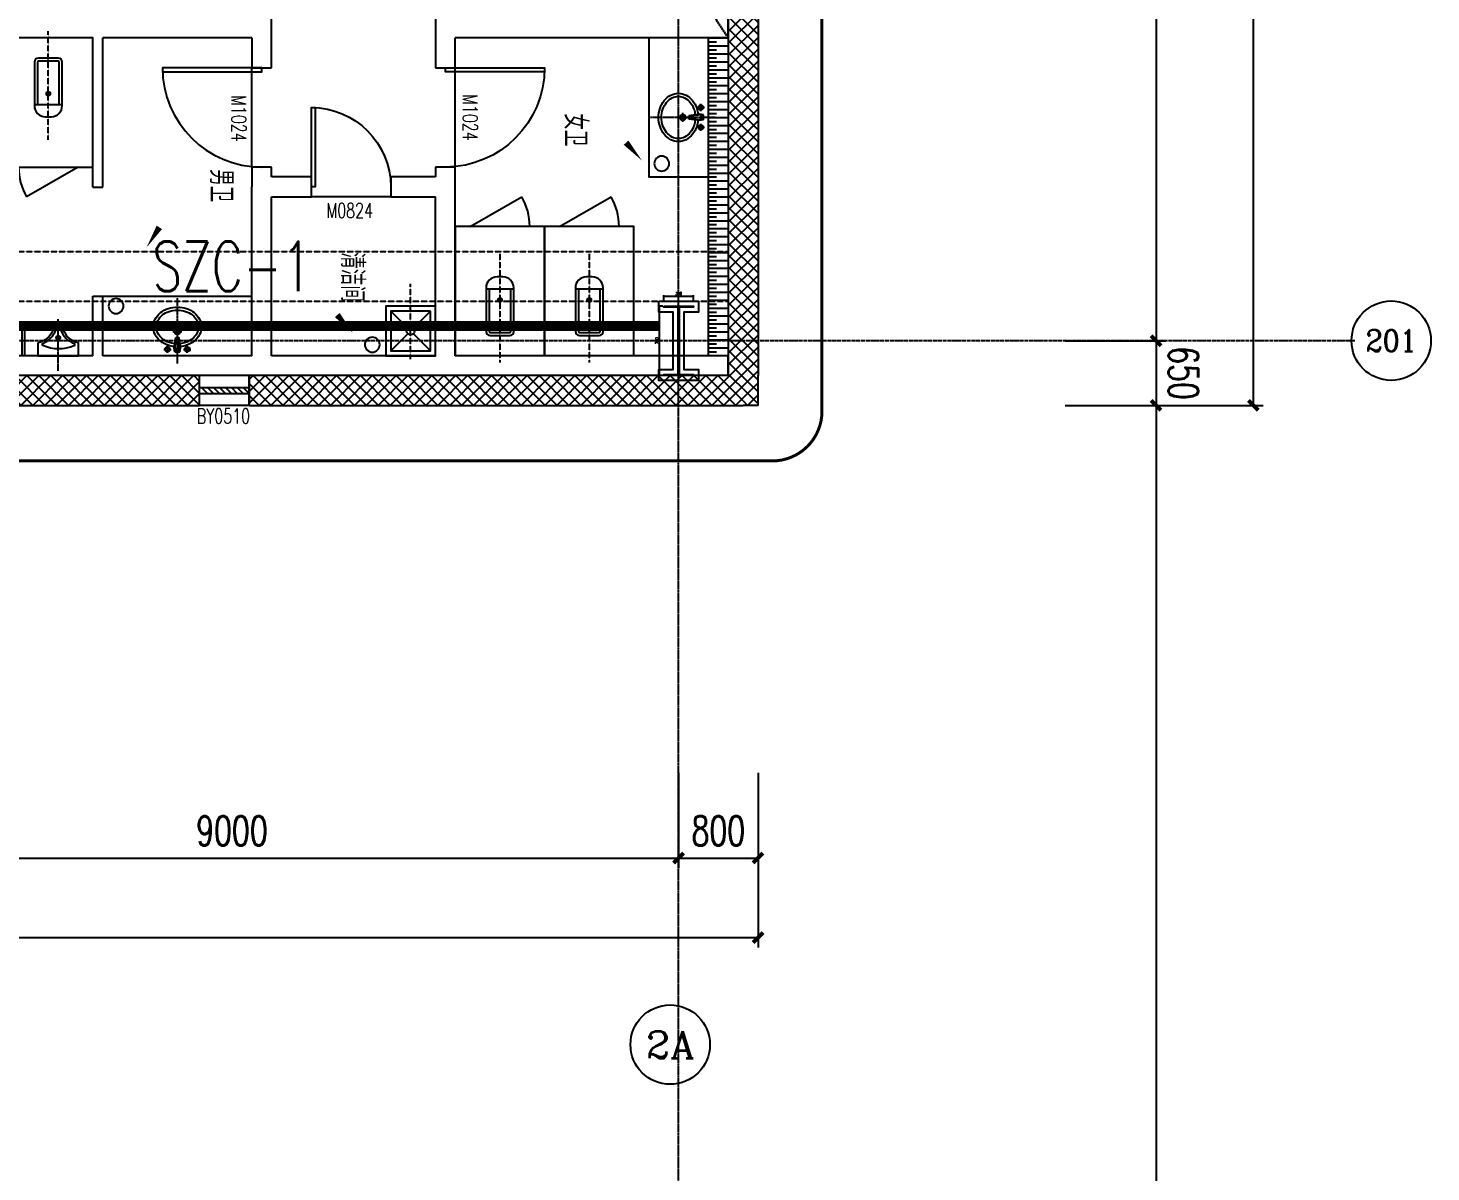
# Model space of a CAD drawing. Extents: x -954573 to 446329, y 489853 to 1226784.
# Drawn here: x -135408 to -121275, y 631699 to 643220 of the extents above; entities that cross this region are included whole.
import ezdxf
from ezdxf.enums import TextEntityAlignment as Align

# ---------------------------------------------------------------- set-up
doc = ezdxf.new("R2010")
doc.units = 0
doc.header["$LTSCALE"] = 10
doc.header["$MEASUREMENT"] = 0
for name, pattern in [('10平面$0$10平面$1$DOTE', [2.4200000000000004, 2, -0.2, 0.02, -0.2]), ('10平面$0$CENTER', [2, 1.25, -0.25, 0.25, -0.25]), ('10平面$0$DOTE', [2.4200000000000004, 2, -0.2, 0.02, -0.2]), ('10平面$1$DASH', [0.35, 0.25, -0.1])]:
    doc.linetypes.add(name, pattern=pattern)
doc.layers.get('Defpoints').update_dxf_attribs({"color": 210})
for name, color, linetype in [('10平面$0$10平面$1$A-AXIS-DOTE', 8, '10平面$0$10平面$1$DOTE'), ('10平面$0$99平面图例外参$0$A-HATCH-2', 251, 'Continuous'), ('10平面$0$A-AXIS-D', 8, 'Continuous'), ('10平面$0$A-AXIS-DOTE', 8, '10平面$0$DOTE'), ('10平面$0$A-AXIS-DP', 8, 'Continuous'), ('10平面$0$A-AXIS-SYMB', 8, 'Continuous'), ('10平面$0$A-HATCH-2', 8, 'Continuous'), ('10平面$0$A-HRAIL', 8, 'Continuous'), ('10平面$0$A-LIN-V', 8, 'Continuous'), ('10平面$0$A-TEXT', 8, 'Continuous'), ('10平面$0$A-WC', 8, 'Continuous'), ('10平面$0$A-WINDOW', 8, 'Continuous'), ('10平面$0$AS-COLN', 8, 'Continuous'), ('10平面$0$AS-WALL', 8, 'Continuous'), ('10平面$0$DIM_ELEV', 3, 'Continuous'), ('10平面$0$DIM_SYMB', 8, 'Continuous'), ('10平面$0$PUB_HATCH', 8, 'Continuous'), ('10平面$0$PUB_TEXT', 8, 'Continuous'), ('10平面$0$建-窗', 8, 'Continuous'), ('10平面$0$建-门', 8, 'Continuous'), ('10平面$0$建-门窗编号', 8, 'Continuous'), ('A-LIN-V', 9, 'Continuous')]:
    doc.layers.add(name, color=color, linetype=linetype)
doc.layers.add('10平面$0$THIN', color=7, linetype='Continuous', lineweight=0)
doc.layers.add('10平面$0$柱间支撑', color=6, linetype='10平面$0$CENTER', lineweight=0)
doc.styles.add('10平面$0$_TCH_AXIS', font='COMPLEX', dxfattribs={"bigfont": 'GBCBIG'})
doc.styles.add('10平面$0$_TCH_DIM_T3', font='SIMPLEX', dxfattribs={"width": 0.7058823529411765, "bigfont": 'GBCBIG'})
doc.styles.add('10平面$0$_TCH_WINDOW', font='SIMPLEX', dxfattribs={"height": 3.5, "bigfont": 'GBCBIG'})
doc.styles.add('10平面$0$A-DIM_T3', font='SIMPLEX', dxfattribs={"width": 0.7058823529411765, "bigfont": 'GBCBIG'})
doc.styles.add('10平面$0$A-WIN-LABEL', font='SIMPLEX', dxfattribs={"bigfont": 'GBCBIG'})
doc.styles.add('10平面$0$TSSD_Rein', font='tj-romans1.shx', dxfattribs={"width": 0.7, "bigfont": 'tj-hztxt.shx'})
doc.dimstyles.new('10平面$0$_TCH_ARCH&&10', dxfattribs={"dimtxt": 29.75, "dimasz": 10, "dimexe": 10, "dimexo": 10, "dimgap": 12.625, "dimtad": 1, "dimdec": 0, "dimzin": 0, "dimdsep": 46, "dimtxsty": '10平面$0$_TCH_DIM_T3', "dimblk": '10平面$0$_ArchTick', "dimcen": 0.09, "dimclrt": 7, "dimazin": 2, "dimtfac": 1, "dimtdec": 0, "dimtix": 1, "dimtmove": 2, "dimatfit": 3, "dimfxl": 0, "dimtolj": 1, "dimtzin": 0, "dimarcsym": 0})
doc.dimstyles.new('10平面$0$_TCH_ARCH&&100', dxfattribs={"dimtxt": 297.5, "dimasz": 100, "dimexe": 100, "dimexo": 100, "dimgap": 126.25, "dimtad": 1, "dimdec": 0, "dimzin": 0, "dimdsep": 46, "dimtxsty": '10平面$0$_TCH_DIM_T3', "dimblk": '10平面$0$_ArchTick', "dimcen": 0.09, "dimclrt": 7, "dimazin": 2, "dimtfac": 1, "dimtdec": 0, "dimtix": 1, "dimtmove": 2, "dimatfit": 3, "dimfxl": 0, "dimtolj": 1, "dimtzin": 0, "dimarcsym": 0})
doc.dimstyles.new('10平面$0$A-DIM&&100', dxfattribs={"dimtxt": 297.5, "dimasz": 100, "dimexe": 100, "dimexo": 100, "dimgap": 126.25, "dimtad": 1, "dimdec": 0, "dimzin": 0, "dimdsep": 46, "dimtxsty": '10平面$0$A-DIM_T3', "dimblk": '10平面$0$_ArchTick', "dimcen": 0.09, "dimclrt": 7, "dimazin": 2, "dimtfac": 1, "dimtdec": 0, "dimtix": 1, "dimtmove": 2, "dimatfit": 3, "dimfxl": 0, "dimtolj": 1, "dimtzin": 0, "dimarcsym": 0})
pattern_1 = [(45, (60, 0), (-60.000060993344, 60.000060993344), []), (135, (60, 0), (-60.000060993344, -60.00006099334399), [])]

# ---------------------------------------------------------------- blocks, each defined once
blk = doc.blocks.new('10平面$0$_ArchTick')
at = {"color": 0, "linetype": 'ByBlock', "const_width": 0.4}
blk.add_lwpolyline([(-0.5, -0.5), (0.5, 0.5)], dxfattribs=at)
blk = doc.blocks.new('*D2979')
at = {"layer": '10平面$0$A-AXIS-D', "color": 0, "lineweight": -2}
for p, q in [((82882.20032526902, -169099.9999961853), (82882.20032526902, -170059.999999716)), ((91882.20032526908, -169099.9999961853), (91882.20032526908, -170059.999999716)), ((82882.20032526902, -169959.999999716), (91882.20032526908, -169959.999999716))]:
    blk.add_line(p, q, dxfattribs=at)
at = {"layer": 'Defpoints', "color": 0}
for p in [(82882.20032526902, -168999.9999961853), (91882.20032526908, -168999.9999961853), (91882.20032526908, -169959.999999716)]:
    blk.add_point(p, dxfattribs=at)
at = {"layer": '10平面$0$A-AXIS-D', "color": 0, "lineweight": -2, "xscale": 100, "yscale": 100, "zscale": 100, "rotation": 180}
blk.add_blockref('10平面$0$_ArchTick', (82882.20032526902, -169959.999999716), dxfattribs=at)
at = {"layer": '10平面$0$A-AXIS-D', "color": 0, "lineweight": -2, "xscale": 100, "yscale": 100, "zscale": 100}
blk.add_blockref('10平面$0$_ArchTick', (91882.20032526908, -169959.999999716), dxfattribs=at)
at = {"layer": '10平面$0$A-AXIS-D', "color": 7, "insert": (87382.20032526905, -169684.999999716), "char_height": 297.5, "attachment_point": 5, "style": '10平面$0$_TCH_DIM_T3'}
blk.add_mtext('\\A1;9000', dxfattribs=at)
blk = doc.blocks.new('*D2980')
at = {"layer": '10平面$0$A-AXIS-D', "color": 0, "lineweight": -2}
for p, q in [((91882.20032526908, -169099.9999961853), (91882.20032526908, -170059.999999716)), ((92682.20032863849, -169099.9999961853), (92682.20032863849, -170059.999999716)), ((91882.20032526908, -169959.999999716), (92682.20032863849, -169959.999999716))]:
    blk.add_line(p, q, dxfattribs=at)
at = {"layer": 'Defpoints', "color": 0}
for p in [(91882.20032526908, -168999.9999961853), (92682.20032863849, -168999.9999961853), (92682.20032863849, -169959.999999716)]:
    blk.add_point(p, dxfattribs=at)
at = {"layer": '10平面$0$A-AXIS-D', "color": 0, "lineweight": -2, "xscale": 100, "yscale": 100, "zscale": 100, "rotation": 180}
blk.add_blockref('10平面$0$_ArchTick', (91882.20032526908, -169959.999999716), dxfattribs=at)
at = {"layer": '10平面$0$A-AXIS-D', "color": 0, "lineweight": -2, "xscale": 100, "yscale": 100, "zscale": 100}
blk.add_blockref('10平面$0$_ArchTick', (92682.20032863849, -169959.999999716), dxfattribs=at)
at = {"layer": '10平面$0$A-AXIS-D', "color": 7, "insert": (92282.20032695378, -169684.999999716), "char_height": 297.5, "attachment_point": 5, "style": '10平面$0$_TCH_DIM_T3'}
blk.add_mtext('\\A1;800', dxfattribs=at)
blk = doc.blocks.new('*D3001')
at = {"layer": '10平面$0$A-AXIS-D', "color": 0, "lineweight": -2}
for p, q in [((95776.38485717554, -148250.0000000015), (96792.20105808084, -148250.0000000015)), ((96692.20105808084, -148250.0000000015), (96692.20105808086, -164750.0000000015)), ((95776.38485717533, -164750.0000000015), (96792.20105808086, -164750.0000000015))]:
    blk.add_line(p, q, dxfattribs=at)
at = {"layer": 'Defpoints', "color": 0}
for p in [(95676.38485717554, -148250.0000000015), (95676.38485717533, -164750.0000000015), (96692.20105808086, -164750.0000000015)]:
    blk.add_point(p, dxfattribs=at)
at = {"layer": '10平面$0$A-AXIS-D', "color": 0, "lineweight": -2, "xscale": 100, "yscale": 100, "zscale": 100}
for p, rotation in [((96692.20105808084, -148250.0000000015), 90), ((96692.20105808086, -164750.0000000015), 270)]:
    blk.add_blockref('10平面$0$_ArchTick', p, dxfattribs=dict(at, rotation=rotation))
at = {"layer": '10平面$0$A-AXIS-D', "color": 7, "insert": (96967.20105808081, -156500.0000000014), "char_height": 297.5, "attachment_point": 5, "rotation": 270, "style": '10平面$0$A-DIM_T3'}
blk.add_mtext('\\A1;16500', dxfattribs=at)
blk = doc.blocks.new('*D3002')
at = {"layer": '10平面$0$A-AXIS-D', "color": 0, "lineweight": -2}
for p, q in [((95776.38485717533, -164750.0000000015), (96792.20105808074, -164750.0000000015)), ((96692.20105808074, -164750.0000000015), (96692.20105808074, -165399.9999960899)), ((95776.38485717533, -165399.9999960899), (96792.20105808074, -165399.9999960899))]:
    blk.add_line(p, q, dxfattribs=at)
at = {"layer": 'Defpoints', "color": 0}
for p in [(95676.38485717533, -164750.0000000015), (95676.38485717533, -165399.9999960899), (96692.20105808074, -165399.9999960899)]:
    blk.add_point(p, dxfattribs=at)
at = {"layer": '10平面$0$A-AXIS-D', "color": 0, "lineweight": -2, "xscale": 100, "yscale": 100, "zscale": 100}
for p, rotation in [((96692.20105808074, -164750.0000000015), 90), ((96692.20105808074, -165399.9999960899), 270)]:
    blk.add_blockref('10平面$0$_ArchTick', p, dxfattribs=dict(at, rotation=rotation))
at = {"layer": '10平面$0$A-AXIS-D', "color": 7, "insert": (96967.20105808071, -165074.9999980456), "char_height": 297.5, "attachment_point": 5, "rotation": 270, "style": '10平面$0$A-DIM_T3'}
blk.add_mtext('\\A1;650', dxfattribs=at)
blk = doc.blocks.new('*D3003')
at = {"layer": '10平面$0$A-AXIS-D', "color": 0, "lineweight": -2}
for p, q in [((95776.38485717533, -165399.9999960899), (96792.20105808062, -165399.9999960899)), ((96692.20105808062, -165399.9999960899), (96692.20105808062, -183399.9999961858)), ((95776.3848571751, -183399.9999961858), (96792.20105808062, -183399.9999961858))]:
    blk.add_line(p, q, dxfattribs=at)
at = {"layer": 'Defpoints', "color": 0}
for p in [(95676.38485717533, -165399.9999960899), (95676.3848571751, -183399.9999961858), (96692.20105808062, -183399.9999961858)]:
    blk.add_point(p, dxfattribs=at)
at = {"layer": '10平面$0$A-AXIS-D', "color": 0, "lineweight": -2, "xscale": 100, "yscale": 100, "zscale": 100}
for p, rotation in [((96692.20105808062, -165399.9999960899), 90), ((96692.20105808062, -183399.9999961858), 270)]:
    blk.add_blockref('10平面$0$_ArchTick', p, dxfattribs=dict(at, rotation=rotation))
at = {"layer": '10平面$0$A-AXIS-D', "color": 7, "insert": (96967.2010580806, -174399.9999961378), "char_height": 297.5, "attachment_point": 5, "rotation": 270, "style": '10平面$0$A-DIM_T3'}
blk.add_mtext('\\A1;18000', dxfattribs=at)
blk = doc.blocks.new('*D3062')
at = {"layer": '10平面$0$A-AXIS-D', "color": 0, "lineweight": -2}
for p, q in [((-65317.79950563284, -169199.9999961853), (-65317.79950563284, -170859.999999716)), ((92682.20032863849, -169199.9999961853), (92682.20032863849, -170859.999999716)), ((-65317.79950563284, -170759.999999716), (92682.20032863849, -170759.999999716))]:
    blk.add_line(p, q, dxfattribs=at)
at = {"layer": 'Defpoints', "color": 0}
for p in [(-65317.79950563284, -169099.9999961853), (92682.20032863849, -169099.9999961853), (92682.20032863849, -170759.999999716)]:
    blk.add_point(p, dxfattribs=at)
at = {"layer": '10平面$0$A-AXIS-D', "color": 0, "lineweight": -2, "xscale": 100, "yscale": 100, "zscale": 100, "rotation": 180}
blk.add_blockref('10平面$0$_ArchTick', (-65317.79950563284, -170759.999999716), dxfattribs=at)
at = {"layer": '10平面$0$A-AXIS-D', "color": 0, "lineweight": -2, "xscale": 100, "yscale": 100, "zscale": 100}
blk.add_blockref('10平面$0$_ArchTick', (92682.20032863849, -170759.999999716), dxfattribs=at)
at = {"layer": '10平面$0$A-AXIS-D', "color": 7, "insert": (13682.20041150282, -170484.999999716), "char_height": 297.5, "attachment_point": 5, "style": '10平面$0$_TCH_DIM_T3'}
blk.add_mtext('\\A1;158000', dxfattribs=at)
blk = doc.blocks.new('*D3083')
at = {"layer": '10平面$0$A-AXIS-D', "color": 0, "lineweight": -2}
for p, q in [((95876.38485717573, -81599.99999696578), (97771.87520681837, -81599.99999696578)), ((97671.87520681837, -81599.99999696578), (97671.8752068184, -165399.9999960899)), ((95876.38485717526, -165399.9999960899), (97771.8752068184, -165399.9999960899))]:
    blk.add_line(p, q, dxfattribs=at)
at = {"layer": 'Defpoints', "color": 0}
for p in [(95776.38485717573, -81599.99999696578), (95776.38485717526, -165399.9999960899), (97671.8752068184, -165399.9999960899)]:
    blk.add_point(p, dxfattribs=at)
at = {"layer": '10平面$0$A-AXIS-D', "color": 0, "lineweight": -2, "xscale": 100, "yscale": 100, "zscale": 100}
for p, rotation in [((97671.87520681837, -81599.99999696578), 90), ((97671.8752068184, -165399.9999960899), 270)]:
    blk.add_blockref('10平面$0$_ArchTick', p, dxfattribs=dict(at, rotation=rotation))
at = {"layer": '10平面$0$A-AXIS-D', "color": 7, "insert": (97946.87520681835, -123499.9999965278), "char_height": 297.5, "attachment_point": 5, "rotation": 270, "style": '10平面$0$_TCH_DIM_T3'}
blk.add_mtext('\\A1;83800', dxfattribs=at)
blk = doc.blocks.new('10平面$0$清洁间')
at = {"layer": '10平面$0$A-AXIS-DOTE', "linetype": '10平面$1$DASH'}
blk.add_lwpolyline([(2044570.960510334, 1694019.783519612), (2045330.960510334, 1694019.783519612)], dxfattribs=at)
at = {"layer": '10平面$0$A-WC'}
for points in [[(2045106.132982434, 1693769.783519275), (2045106.132982434, 1694269.783519275), (2044606.132982434, 1694269.783519275), (2044606.132982434, 1693769.783519275)], [(2045056.132982434, 1693819.783519275), (2045056.132982434, 1694219.783519275), (2044656.132982434, 1694219.783519275), (2044656.132982434, 1693819.783519275)]]:
    blk.add_lwpolyline(points, close=True, dxfattribs=at)
for points in [[(2044827.848711186, 1694048.067790522), (2044656.132982434, 1694219.783519275)], [(2044884.417253681, 1694048.067790522), (2045056.132982434, 1694219.783519275)], [(2044656.132982434, 1693819.783519275), (2044827.848711186, 1693991.499248027)], [(2045056.132982434, 1693819.783519275), (2044884.417253681, 1693991.499248027)]]:
    blk.add_lwpolyline(points, dxfattribs=at)
blk.add_circle((2044856.132982434, 1694019.783519275), 40.00000000000001, dxfattribs=at)
blk = doc.blocks.new('10平面$0$厕卫')
at = {"layer": '10平面$0$A-AXIS-DOTE', "linetype": '10平面$1$DASH'}
blk.add_line((50, -823.114372253418), (50, 271.885627746582), dxfattribs=at)
at = {"layer": '10平面$0$A-WC'}
for p, q in [((-59.78343963623047, -40), (-59.78343963623047, -469.6564288139343)), ((149.7834396362305, -30), (-49.78343963623047, -30)), ((159.7834396362305, -469.6564288139343), (159.7834396362305, -40)), ((189.7834396362305, -469.6564288139343), (-89.78343963623047, -469.6564288139343)), ((350, -1097.23339176178), (-169.6152420043945, -1397.23339176178))]:
    blk.add_line(p, q, dxfattribs=at)
blk.add_lwpolyline([(-400, 202.7666082382202), (-400, -1097.23339176178), (500, -1097.23339176178), (500, 202.7666082382202)], close=True, dxfattribs=at)
blk.add_lwpolyline([(189.7834396362305, -40, 0.4142135623730951), (149.7834396362305, 0), (-49.78343963623047, 0, 0.4142135623730951), (-89.78343963623047, -40), (-89.78343963623047, -479.6564288139343, 0.4142135623730951), (20.21656036376953, -589.6564288139343), (79.78343963623047, -589.6564288139343, 0.4142135623730903), (189.7834396362305, -479.6564288139343)], format="xyb", close=True, dxfattribs=at)
blk.add_circle((50, -358.6146011352539), 20, dxfattribs=at)
for centre, radius, start, end in [((-49.78343963623047, -40), 10, 90, 180), ((149.7834396362305, -40), 10, 0, 90), ((350, -1097.23339176178), 599.9999999999995, 180, 209.9998831151044)]:
    blk.add_arc(centre, radius, start, end, dxfattribs=at)
for p in [(50, 0), (50, -358.6146011352539)]:
    blk.add_point(p, dxfattribs=at)
blk = doc.blocks.new('10平面$0$$lvtry$00000224')
at = {"color": 0}
for p, q in [((-362.5000001189765, -1.369509844441253e-06), (-362.5000001189765, -300.0000013695098)), ((-337.5000001189765, -1.369509845972061e-06), (-362.5000001189765, -1.369509844441253e-06)), ((-337.5000001189765, -1.369509845972061e-06), (-337.5000001189765, -300.0000013695098)), ((337.4999998810235, -1.369509844441253e-06), (337.4999998810235, -300.0000013695098)), ((362.4999998810235, -1.369509845972061e-06), (337.4999998810235, -1.369509844441253e-06)), ((362.4999998810235, -1.369509845972061e-06), (362.4999998810235, -300.0000013695098)), ((-337.5000001189765, -300.0000013695098), (-362.5000001189765, -300.0000013695098)), ((362.4999998810235, -300.0000013695098), (337.4999998810235, -300.0000013695098))]:
    blk.add_line(p, q, dxfattribs=at)
at = {"color": 0, "elevation": 1e-08}
blk.add_lwpolyline([(-205, -130.6921668672003), (-205, 0), (205, 0), (205, -130.6921668676659, 0.2680681872429386), (50.76696929242462, -263.4628327437676, -0.3177651244820785), (-5.727633833885193e-08, -299.6467267489061, -0.3177651238976431), (-50.76696929195896, -263.4628327442333, 0.2680681872434905)], format="xyb", close=True, dxfattribs=at)
at = {"color": 0}
blk.add_circle((0, -181.622158779297, 1e-08), 20, dxfattribs=at)
for centre, radius, start, end in [((-152.1659696591087, -115.0054347957484, 1e-08), 10, 114.1083874687021, 248.1393961379835), ((5.09339536074549, -466.4251228258945, 1e-08), 395.0016948295107, 66.66751465096227, 114.1083874687021), ((-242.8073158459738, -340.9316236418672, 1e-08), 233.4306809856922, 19.26394190434416, 68.13939613798351), ((242.8073158459738, -340.9316236418672, 1e-08), 233.4306809856917, 110.4941076083355, 160.7360580956559), ((157.579544424545, -112.9081085743383, 1e-08), 10, 290.4941076083355, 66.66751465096227), ((0.2095041857101023, -256, 1e-08), 23.99999999999859, 199.2639419043441, 269.499839251993), ((-0.2095041857101023, -256, 1e-08), 24.00000000000079, 270.500160748007, 340.7360580956558)]:
    blk.add_arc(centre, radius, start, end, dxfattribs=at)
blk.add_point((0, -181.622158779297, 1e-08), dxfattribs=at)
at = {"layer": '10平面$0$A-AXIS-DOTE'}
blk.add_lwpolyline([(-1.327134668827057e-07, 152.6724720913917), (-1.327134668827057e-07, -367.3275279086083)], dxfattribs=at)
blk = doc.blocks.new('10平面$0$小便器')
at = {"layer": '10平面$0$A-WC', "xscale": -1, "rotation": 89.99999999999999}
blk.add_blockref('10平面$0$$lvtry$00000224', (2044606.132980346, 1695653.609367371), dxfattribs=at)
blk = doc.blocks.new('10平面$0$45345')
at = {"layer": '10平面$0$A-WC'}
h = blk.add_hatch(dxfattribs=at)
h.set_pattern_fill('ANSI31', color=256, scale=10, angle=7.69694232914171e-13)
h.set_pattern_definition([(30.00000000072439, (40598742844.53468, 3385776346.450553), (-7.937500000173811, 13.74815328497761), [])])
edge = h.paths.add_edge_path()
edge.add_arc((40598742441.34776, 3385774511.717568), 50, 0, 360)
blk.add_circle((40598742441.34776, 3385774511.717568), 50, dxfattribs=at)
blk = doc.blocks.new('10平面$0$343243')
at = {"layer": '10平面$0$10平面$1$A-AXIS-DOTE'}
blk.add_lwpolyline([(-137039.1845359175, 783549.9999155595), (-137039.1845291465, 784209.9999155595)], dxfattribs=at)
at = {"layer": '10平面$0$A-WC'}
for p, q in [((-137084.2437445717, 783874.9999160218), (-136994.125320595, 783874.9999150973)), ((-137039.1845330456, 783829.9407035712), (-137039.1845321211, 783920.0591275479)), ((-137139.1845348148, 783657.4854848898), (-137139.1845340656, 783730.5143482811)), ((-137070.6291553337, 783706.5430113167), (-137055.8879810546, 783814.2154559261)), ((-137064.1845347106, 783667.647857158), (-137070.6291553337, 783706.5430113167)), ((-137064.1845347106, 783667.647857158), (-137055.8879810546, 783814.2154559261)), ((-137056.3608064828, 783804.1132499352), (-137022.0082601383, 783804.1132495828)), ((-137055.8879810546, 783814.2154559261), (-137022.4810853592, 783814.2154555834)), ((-137014.1845347106, 783667.6478566449), (-137022.4810853592, 783814.2154555834)), ((-137007.7399132893, 783706.5430106715), (-137022.4810853592, 783814.2154555834)), ((-137014.1845347106, 783667.6478566449), (-137007.7399132893, 783706.5430106715)), ((-136939.1845348148, 783657.485482838), (-136939.1845340656, 783730.5143462293)), ((-137175.6989661359, 783693.99991696), (-137102.6701027446, 783693.9999162109)), ((-137064.1845347106, 783667.647857158), (-137014.1845347106, 783667.6478566449)), ((-137063.069927619, 783687.3385976467), (-137015.2991413982, 783687.3385971566)), ((-136975.6989661359, 783693.9999149082), (-136902.6701027446, 783693.9999141591))]:
    blk.add_line(p, q, dxfattribs=at)
for points in [[(-137068.5861527328, 783721.4655052931, -0.05503366445282638), (-137132.052788923, 783734.964308203, -0.0888493983857469), (-137208.3990421116, 783776.3516643569, -0.1049875008758899), (-137263.2745701811, 783843.1668952166, -0.1201703710503755), (-137282.0112499413, 783919.9999180507, -0.120170371050088), (-137263.2745686047, 783996.8329405003, -0.1049875008761855), (-137208.3990391642, 784063.6481702342, -0.08884939838595049), (-137132.0527851261, 784105.0355248217, -0.08005155327522542), (-137039.1845300698, 784119.9999155595, -0.08005155327514211)], [(-137064.5138742414, 783751.2102306456, -0.05606644776381915), (-137122.6293239315, 783763.445851482, -0.08884939838590888), (-137189.6757487428, 783799.7917643017, -0.1049875008761085), (-137236.6424184022, 783856.9773438561, -0.1201703710500949), (-137252.0112499413, 783919.9999177429, -0.1201703710501435), (-137236.642417109, 783983.0224913144, -0.1049875008761313), (-137189.6757462764, 784040.2080699052, -0.08884939838588762), (-137122.6293207193, 784076.5539813492, -0.08005155327528395), (-137039.1845303776, 784089.9999155595, -0.08005155327526944)], [(-137039.1845300698, 784119.9999155595, -0.08005155327514211), (-136946.3162753206, 784105.0355229162, -0.08884939838606445), (-136869.9700221316, 784063.6481667622, -0.1049875008760499), (-136815.0944940622, 783996.8329359024, -0.120170371050193), (-136796.357814302, 783919.9999130684, -0.1201703710501875), (-136815.0944956387, 783843.1668906187, -0.1049875008760622), (-136869.9700250791, 783776.3516608849, -0.08884939838584911), (-136946.316279117, 783734.9643062975, -0.05503366445274368), (-137009.7829155841, 783721.4655046898, -0.0800515532754416)], [(-137039.1845303776, 784089.9999155595, -0.08005155327526944), (-136955.7397403118, 784076.5539796371, -0.0888493983858896), (-136888.6933155005, 784040.2080668174, -0.1049875008761153), (-136841.7266458411, 783983.022487263, -0.1201703710501367), (-136826.357814302, 783919.9999133762, -0.1201703710501367), (-136841.7266471343, 783856.9773398046, -0.1049875008761155), (-136888.6933179669, 783799.7917612139, -0.08884939838591054), (-136955.7397435241, 783763.4458497699, -0.05606644776380701), (-137013.8551934652, 783751.2102301259, -0.08005155327530532)]]:
    blk.add_lwpolyline(points, format="xyb", dxfattribs=at)
for centre, radius in [((-137039.1845325833, 783874.9999155595), 30), ((-137039.1845325833, 783874.9999155595), 20), ((-137139.1845344402, 783693.9999165855), 25), ((-137139.1845344402, 783693.9999165855), 15), ((-136939.1845344402, 783693.9999145336), 25), ((-136939.1845344402, 783693.9999145336), 15)]:
    blk.add_circle(centre, radius, dxfattribs=at)
for centre, start, end in [((-137040.368334685, 783694.7285667062), 80.52522821089455, 279.4747706136177), ((-137038.0007341804, 783694.7285666818), 260.5252282108945, 99.47477061338024)]:
    blk.add_arc(centre, 7.191400878313289, start, end, dxfattribs=at)
blk = doc.blocks.new('*U3202')
at = {"color": 0}
blk.add_lwpolyline([(500, 0), (499.9999999999999, 1000), (459.9999999999999, 1000), (460, 0)], close=True, dxfattribs=at)
blk.add_arc((500, 0), 1000, 90, 180, dxfattribs=at)
blk = doc.blocks.new('*U3201')
at = {"color": 0, "xscale": 0.001, "yscale": 0.001, "zscale": 0.001}
blk.add_blockref('*U3202', (0, 0), dxfattribs=at)
blk = doc.blocks.new('*U3204')
at = {"color": 0}
blk.add_lwpolyline([(400, 0), (399.9999999999999, 800), (359.9999999999999, 800), (360, 0)], close=True, dxfattribs=at)
blk.add_arc((400, 0), 800, 90, 180, dxfattribs=at)
blk = doc.blocks.new('*U3203')
at = {"color": 0, "xscale": 0.00125, "yscale": 0.00125, "zscale": 0.00125}
blk.add_blockref('*U3204', (0, 0), dxfattribs=at)
blk = doc.blocks.new('10平面$0$G$CA7A27C8F')
at = {"layer": '10平面$0$A-AXIS-DOTE'}
blk.add_lwpolyline([(2222.231308657676, -4362.886692044791), (1702.231308657676, -4362.886692044907)], dxfattribs=at)
at = {"layer": '10平面$0$A-AXIS-SYMB'}
for points in [[(-426.2496871948242, 1047.113311767578, 0, 0, 0), (103.7503128051758, 1517.113311767578, 0, 64.00000000000001, 0), (-75.81472563242, 1357.876390888955, 0, 0, 0)], [(1309.565780897043, -1862.886688232422, 0, 0, 0), (1839.565780897043, -1392.886688232422, 0, 64.00000000000001, 0), (1660.000742459447, -1552.123609111045, 0, 0, 0)], [(363.7503128051758, -3082.886688232422, 0, 0, 0), (979.5657808970427, -3472.886688232422, 0, 64.00000000000001, 0), (776.8067526002984, -3344.478057509405, 0, 0, 0)]]:
    blk.add_lwpolyline(points, format="xyseb", dxfattribs=at)
at = {"layer": '10平面$0$A-LIN-V'}
blk.add_line((2069.565788269159, 2187.11330986247), (-1130.434211730841, 2187.113309860972), dxfattribs=at)
at = {"layer": '10平面$0$A-WC'}
for p, q in [((1469.585966636543, -3912.886690138839), (1469.560478822328, -2412.883340159431)), ((2069.558835196891, -4700.386692031054), (1769.558835196891, -4700.38669203117)), ((1769.558835196891, -4700.38669203117), (1769.558835196891, -4725.38669203117)), ((2069.558835196891, -4725.386692031054), (1769.558835196891, -4725.38669203117)), ((2069.558835196891, -4700.386692031054), (2069.558835196891, -4725.386692031054))]:
    blk.add_line(p, q, dxfattribs=at)
blk.add_lwpolyline([(-1130.434211730957, 1587.113309862791), (269.5657882689266, 1587.132366135484), (269.5657882688101, 2187.113309861859), (269.5657882688101, 2187.113309861859)], dxfattribs=at)
at = {"layer": '10平面$0$A-WC', "elevation": 1e-08}
blk.add_lwpolyline([(1938.866669699084, -4567.886691912077), (2069.558836566284, -4567.886691912077), (2069.558836566168, -4157.886691912077), (1938.866669698502, -4157.886691912077, -0.2680681872429386), (1806.096003822517, -4312.119722619769, 0.3177651244820785), (1769.912109817378, -4362.88669196947, 0.3177651238976431), (1806.096003822051, -4413.653661204153, -0.2680681872434905)], format="xyb", close=True, dxfattribs=at)
at = {"layer": '10平面$0$A-WC'}
blk.add_circle((1887.936677786987, -4362.886691912077, 1e-08), 20, dxfattribs=at)
for centre, radius, start, end in [((1728.627212924301, -4120.07937606622, 1e-08), 233.4306809856917, 289.2639419035189, 339.5058923854243), ((1956.650727991946, -4205.307147487532, 1e-08), 10, 23.3324853471615, 159.5058923854243), ((1603.13371374039, -4357.793296551448, 1e-08), 395.0016948295107, 335.8916125320589, 23.3324853471615), ((1813.558836566284, -4363.096196097904, 1e-08), 24.00000000000079, 109.263941903519, 179.4998392519348), ((1813.558836566284, -4362.677187726484, 1e-08), 23.99999999999859, 180.5001607480652, 250.736058096481), ((1728.627212924417, -4605.694007758168, 1e-08), 233.4306809856922, 21.86060386124268, 70.73605809648107), ((1954.553401770536, -4515.052661571186, 1e-08), 10, 201.8606038612427, 335.8916125320589)]:
    blk.add_arc(centre, radius, start, end, dxfattribs=at)
blk.add_point((1887.936677786987, -4362.886691912077, 1e-08), dxfattribs=at)
at = {"layer": '10平面$0$AS-WALL'}
for p, q in [((-1330.434211730957, 2387.113311745796), (-1330.434211730595, -562.8866901398068)), ((-1130.434211730957, 2387.113311745808), (-1330.434211730957, 2387.113311745796)), ((-1130.434211730957, 2387.113311745808), (-1130.43421173062, -362.8866901397342)), ((2069.565788269043, 2387.113311745106), (2069.565788269156, -362.8866901385288)), ((2269.565788269043, 2387.11331174511), (2069.565788269043, 2387.113311745106)), ((2269.565788269043, 2387.11331174511), (2269.565788269159, -462.8866901386064)), ((-830.4342117309935, -362.8866901396251), (-1130.43421173062, -362.8866901397342)), ((-830.4342117309205, -562.8866901396248), (-830.4342117309935, -362.8866901396251)), ((369.5657882692394, -362.8866901391885), (169.5657882690066, -362.8866901392612)), ((169.5657882690066, -362.8866901392612), (169.5657882690793, -562.886690139261)), ((2069.565788269156, -362.8866901385288), (369.565788269237, -362.8866901391885)), ((-1330.434211730595, -562.8866901398068), (-830.4342117309205, -562.8866901396248)), ((169.5657882690793, -562.886690139261), (269.5657882692759, -562.8866901392246)), ((269.5657882692759, -562.8866901392246), (269.5657882692759, -1012.886690139072)), ((469.5657882692756, -1012.886690139072), (469.5657882692756, -562.8866901391494)), ((2069.565788269166, -562.8866901385286), (469.5657882692756, -562.8866901391494)), ((2069.565788269166, -562.8866901385286), (2069.565788269269, -2212.886690138645)), ((2269.565788269159, -462.8866901384899), (2269.565788269276, -2312.886690138606)), ((269.5657882692759, -1012.886690139072), (469.5657882692756, -1012.886690139072)), ((469.5657882692757, -1812.886690139072), (269.5657882692759, -1812.886690139072)), ((269.5657882692759, -1812.886690139072), (269.5657882692759, -2212.886690139341)), ((469.5657882692757, -2212.886690139266), (469.5657882692757, -1812.886690139072)), ((-1330.434211730724, -2212.886690139923), (-1330.434211730724, -3962.886692041531)), ((-830.4342117307602, -2212.886690139741), (-1330.434211730724, -2212.886690139923)), ((-830.4342117306874, -2412.886690139741), (-830.4342117307602, -2212.886690139741)), ((269.5657882692759, -2212.886690139341), (169.5657882692395, -2212.886690139378)), ((169.5657882692395, -2212.886690139378), (169.5657882693123, -2412.886690139378)), ((2069.565788269269, -2212.886690138645), (469.5657882692757, -2212.886690139266)), ((2269.565788269159, -2312.886690138606), (2269.565788269276, -3962.886692041531)), ((-1130.434211730724, -2412.886690139851), (-1130.434211730724, -3912.886692041494)), ((-1130.434211730724, -2412.886690139851), (-830.4342117306874, -2412.886690139741)), ((169.5657882693123, -2412.886690139378), (369.5657882693122, -2412.886690139305)), ((2069.565788269167, -2412.886690138645), (369.5657882693146, -2412.886690139305)), ((2069.565788269167, -2412.886690138645), (2069.565788269273, -3912.886692041564)), ((370.4718929474293, -3912.886692040949), (-1130.434211730724, -3912.886692041494)), ((370.4718929474657, -4012.886692040949), (370.4718929474293, -3912.886692040949)), ((2069.565788269273, -3912.886692041564), (1469.567178525713, -3912.886692041764)), ((1469.567178525746, -4012.886692041764), (1469.567178525713, -3912.886692041764)), ((-1330.434211730724, -3962.886692041531), (-1330.434211730724, -7212.886692047624)), ((370.4718929474657, -4012.886692040949), (-1130.434211730724, -4012.886692041494)), ((-1130.434211730724, -4012.886692041494), (-1130.434211730724, -7012.886692047547)), ((2069.565788269278, -4012.886692041563), (1469.567178525746, -4012.886692041764)), ((2069.565788269278, -4012.886692041563), (2069.565788269389, -7012.886692046342)), ((2269.565788269276, -3962.886692041531), (2269.565788269396, -7212.886692046269)), ((2069.565788269389, -7012.886692046342), (-1130.434211730724, -7012.886692047547)), ((2269.565788269396, -7212.886692046269), (-1330.434211730724, -7212.886692047624))]:
    blk.add_line(p, q, dxfattribs=at)
at = {"layer": '10平面$0$建-门'}
for p, q in [((169.5657882690066, -362.8866901392612), (-830.4342117309934, -362.8866901396249)), ((469.5657882692758, -1012.886690139072), (469.5657882692756, -1812.886690139072)), ((169.5657882693122, -2412.886690139378), (-830.4342117306878, -2412.886690139741))]:
    blk.add_line(p, q, dxfattribs=at)
for name, p, rotation in [('10平面$0$厕卫', (1865.893075353233, 1037.293541909545), 270), ('10平面$0$厕卫', (1865.893075353117, 137.2935419095447), 270), ('10平面$0$厕卫', (-927.667603493901, -4512.886692039785), 90), ('10平面$0$小便器', (2046675.691816468, 1690590.722675994), 180), ('10平面$0$厕卫', (-927.6676034936681, -5412.886692039785), 90), ('10平面$0$小便器', (2046675.691816469, 1689890.722675993), 180), ('10平面$0$厕卫', (-927.6676034934353, -6312.886692039669), 90), ('10平面$0$小便器', (2046675.69181647, 1689190.722675993), 180)]:
    blk.add_blockref(name, p, dxfattribs=dict(rotation=rotation))
at = {"layer": '10平面$0$A-HRAIL', "rotation": 180}
blk.add_blockref('10平面$0$清洁间', (2046675.698791504, 1693206.896848202), dxfattribs=at)
at = {"layer": '10平面$0$A-LIN-V', "xscale": -1.5, "yscale": 1.5, "zscale": 1.5}
for p in [(60898113796.5004, -5078660050.292404), (60898115621.07091, -5078662966.917957), (60898115231.50041, -5078665547.58466)]:
    blk.add_blockref('10平面$0$45345', p, dxfattribs=at)
at = {"layer": '10平面$0$A-WINDOW'}
for p, rotation in [((-137369.6187464414, 785804.7611686691), 180), ((785699.5722886986, 133876.2995207682), 90)]:
    blk.add_blockref('10平面$0$343243', p, dxfattribs=dict(at, rotation=rotation))
at = {"layer": '10平面$0$建-门'}
ref = blk.add_blockref('*U3201', (-330.434211730957, -462.8866901394431), dxfattribs=dict(at, xscale=1000, yscale=-1000, zscale=199.9999999999999, rotation=180.0000000000208))
ref.add_attrib('A', 'M1024', (-563.7496871947972, -287.2616882325083), dxfattribs={"layer": '10平面$0$建-门窗编号', "height": 148.75, "style": '10平面$0$A-WIN-LABEL', "width": 0.7058823529411765})
ref = blk.add_blockref('*U3203', (369.5657882692758, -1412.886690139072), dxfattribs=dict(at, xscale=800, yscale=-800, zscale=199.9999999999998, rotation=270))
ref.add_attrib('A', 'M0824', (681.4407882692758, -1660.386690139072), dxfattribs={"layer": '10平面$0$建-门窗编号', "height": 148.75, "rotation": 90, "style": '10平面$0$A-WIN-LABEL', "width": 0.7058823529411765})
ref = blk.add_blockref('*U3201', (-330.4342117307242, -2312.88669013956), dxfattribs=dict(at, xscale=1000, yscale=1000, zscale=200, rotation=180.0000000000208))
ref.add_attrib('A', 'M1024', (-553.7496871947972, -2617.261688232508), dxfattribs={"layer": '10平面$0$建-门窗编号', "height": 148.75, "style": '10平面$0$A-WIN-LABEL', "width": 0.7058823529411765})
at = {"layer": '10平面$0$A-TEXT', "style": '10平面$0$_TCH_WINDOW'}
for s, p in [('女卫', (-371.5466664809501, 733.3325865268707)), ('清洁间', (1027.988727568183, -1514.808425423806)), ('男卫', (191.0177637401503, -2836.155645797728))]:
    blk.add_text(s, height=231.4893617021278, dxfattribs=at).set_placement(p)
blk = doc.blocks.new('*D3404')
at = {"layer": '10平面$0$A-AXIS-DP', "color": 0, "lineweight": -2}
for p, q in [((-195789.9992261842, 766879.9996079458), (-195789.9992261842, 766928.7496079458)), ((-195789.9992261842, 766918.7496079458), (-195489.9992261842, 766918.7496079458)), ((-195489.9992261842, 766879.9996079458), (-195489.9992261842, 766928.7496079458))]:
    blk.add_line(p, q, dxfattribs=at)
at = {"layer": 'Defpoints', "color": 0}
for p in [(-195489.9992261842, 766918.7496079458), (-195789.9992261842, 766869.9996079458), (-195489.9992261842, 766869.9996079458)]:
    blk.add_point(p, dxfattribs=at)
at = {"layer": '10平面$0$A-AXIS-DP', "color": 0, "lineweight": -2, "xscale": 10, "yscale": 10, "zscale": 10, "rotation": 180}
blk.add_blockref('10平面$0$_ArchTick', (-195789.9992261842, 766918.7496079458), dxfattribs=at)
at = {"layer": '10平面$0$A-AXIS-DP', "color": 0, "lineweight": -2, "xscale": 10, "yscale": 10, "zscale": 10}
blk.add_blockref('10平面$0$_ArchTick', (-195489.9992261842, 766918.7496079458), dxfattribs=at)
at = {"layer": '10平面$0$A-AXIS-DP', "color": 7, "insert": (-195639.9992261842, 766946.2496079458), "char_height": 29.75, "attachment_point": 5, "style": '10平面$0$_TCH_DIM_T3'}
blk.add_mtext('\\A1;300', dxfattribs=at)
blk = doc.blocks.new('*D3405')
at = {"layer": '10平面$0$A-AXIS-DP', "color": 0, "lineweight": -2}
for p, q in [((-195799.9992261842, 766819.999607946), (-195841.2492261842, 766819.999607946)), ((-195831.2492261842, 766119.999607946), (-195831.2492261842, 766819.999607946)), ((-195799.9992261842, 766119.999607946), (-195841.2492261842, 766119.999607946))]:
    blk.add_line(p, q, dxfattribs=at)
at = {"layer": 'Defpoints', "color": 0}
for p in [(-195831.2492261842, 766819.999607946), (-195789.9992261842, 766819.999607946), (-195789.9992261842, 766119.999607946)]:
    blk.add_point(p, dxfattribs=at)
at = {"layer": '10平面$0$A-AXIS-DP', "color": 0, "lineweight": -2, "xscale": 10, "yscale": 10, "zscale": 10}
for p, rotation in [((-195831.2492261842, 766819.999607946), 90), ((-195831.2492261842, 766119.999607946), 270)]:
    blk.add_blockref('10平面$0$_ArchTick', p, dxfattribs=dict(at, rotation=rotation))
at = {"layer": '10平面$0$A-AXIS-DP', "color": 7, "insert": (-195858.749226184, 766469.9996079459), "char_height": 29.75, "attachment_point": 5, "rotation": 90, "style": '10平面$0$_TCH_DIM_T3'}
blk.add_mtext('\\A1;700', dxfattribs=at)
blk = doc.blocks.new('10平面$0$w42343')
at = {"layer": '10平面$0$A-HATCH-2', "linetype": '10平面$1$DASH'}
for p, q in [((-263654.1845247769, 640970.0003759358), (-128354.1845264263, 640970.0003949694)), ((-263654.1845247769, 640470.0003759358), (-128354.184526356, 640470.0003949694))]:
    blk.add_line(p, q, dxfattribs=at)
blk = doc.blocks.new('10平面$0$3132')
at = {"layer": '10平面$0$DIM_ELEV', "linetype": '10平面$1$DASH', "const_width": 30}
blk.add_lwpolyline([(-138990, 644850), (-127910, 644850, -0.414213562373095), (-127410, 644350), (-127410, 639360, -0.414213562373095), (-127910, 638860), (-138990, 638860, -0.414213562373095), (-139490, 639360), (-139490, 644350, -0.414213562373095)], format="xyb", close=True, dxfattribs=at)
blk = doc.blocks.new('10平面$0$23124232432')
at = {"layer": '10平面$0$柱间支撑', "const_width": 100}
blk.add_lwpolyline([(-129054.1837504644, 640219.9996041292), (-137654.1837504644, 640219.9996041292)], dxfattribs=at)
at = {"layer": '10平面$0$THIN', "style": '10平面$0$TSSD_Rein', "width": 0.7}
blk.add_text('SZC-1', height=500, dxfattribs=at).set_placement((-133354.1837504644, 640419.9996041292), align=Align.BOTTOM_CENTER)
blk = doc.blocks.new('10平面$0$99平面图例外参$0$$LinePat$填挖边坡')
at = {"color": 0}
for p, q in [((0, 0), (0, -1500)), ((300, 0), (300, -600))]:
    blk.add_line(p, q, dxfattribs=at)
at = {"layer": 'Defpoints', "color": 0}
blk.add_point((600, 0), dxfattribs=at)
blk = doc.blocks.new('10平面$0$34242343243')
at = {"layer": '10平面$0$A-LIN-V'}
blk.add_line((-128554.1845292355, 639919.9999767712), (-128554.1845340775, 643119.9999956695), dxfattribs=at)
at = {"layer": '10平面$0$99平面图例外参$0$A-HATCH-2', "color": 203, "xscale": -0.1333333333333333, "yscale": 0.1333333333333333, "zscale": 0.1333333333333333, "rotation": 90.00000000002683}
for p in [(-128554.1845340775, 643119.9999956695), (-128554.1845340775, 643039.9999956695), (-128554.1845340775, 642959.9999956695), (-128554.1845340774, 642879.9999956695), (-128554.1845340774, 642799.9999956695), (-128554.1845340774, 642719.9999956695), (-128554.1845340773, 642639.9999956695), (-128554.1845340773, 642559.9999956695), (-128554.1845340772, 642479.9999956695), (-128554.1845340772, 642399.9999956695), (-128554.1845340772, 642319.9999956695), (-128554.1845340771, 642239.9999956695), (-128554.1845340771, 642159.9999956695), (-128554.1845340771, 642079.9999956695), (-128554.184534077, 641999.9999956695), (-128554.184534077, 641919.9999956695), (-128554.184534077, 641839.9999956695), (-128554.1845340769, 641759.9999956695), (-128554.1845340769, 641679.9999956695), (-128554.1845340768, 641599.9999956695), (-128554.1845340768, 641519.9999956695), (-128554.1845340768, 641439.9999956695), (-128554.1845340767, 641359.9999956695), (-128554.1845340767, 641279.9999956695), (-128554.1845340766, 641199.9999956695), (-128554.1845340766, 641119.9999956695), (-128554.1845340766, 641039.9999956695), (-128554.1845340765, 640959.9999956695), (-128554.1845340765, 640879.9999956695), (-128554.1845340765, 640799.9999956695), (-128554.1845340764, 640719.9999956695), (-128554.1845340764, 640639.9999956695), (-128554.1845340764, 640559.9999956695), (-128554.1845340763, 640479.9999956695), (-128554.1845340763, 640399.9999956695), (-128554.1845340762, 640319.9999956695), (-128554.1845340762, 640239.9999956695), (-128554.1845340762, 640159.9999956695), (-128554.1845340761, 640079.9999956695), (-128554.1845340761, 639999.9999956695)]:
    blk.add_blockref('10平面$0$99平面图例外参$0$$LinePat$填挖边坡', p, dxfattribs=at)
blk = doc.blocks.new('*U3284')
at = {"color": 0}
for p, q in [((-250.000000492626, 149.9999999983263), (250.0000005524926, 149.9999999983263)), ((250.0000005524344, 29.99999999988336), (-250.0000004925678, 29.99999999988336)), ((-250.0000004925678, -30.00000000011664), (-190.0000004925679, 29.99999999988336)), ((-190.0000004925678, -30.00000000011664), (-130.0000004925679, 29.99999999988336)), ((-130.0000004925678, -30.00000000011664), (-70.0000004925679, 29.99999999988336)), ((-70.0000004925678, -30.00000000011664), (-10.00000049256792, 29.99999999988336)), ((-10.00000049256781, -30.00000000011664), (49.99999950743208, 29.99999999988336)), ((49.99999950743216, -30.00000000011664), (109.9999995074321, 29.99999999988336)), ((109.9999995074322, -30.00000000011664), (169.9999995074321, 29.99999999988336)), ((169.9999995074322, -30.00000000011664), (229.9999995074321, 29.99999999988336)), ((250.0000005524344, -30.00000000011664), (-250.0000004925678, -30.00000000011664)), ((-250.000000492626, -150.0000000016737), (250.0000005524926, -150.0000000016737))]:
    blk.add_line(p, q, dxfattribs=at)
for points in [[(-250.000000492626, -150.0000000016737), (-250.000000492626, 149.9999999983263)], [(250.0000005524926, -150.0000000016737), (250.0000005524926, 149.9999999983263)]]:
    blk.add_lwpolyline(points, dxfattribs=at)
blk = doc.blocks.new('*U3283')
at = {"color": 0, "xscale": 0.001999999996058992, "yscale": 0.003333333333333334, "zscale": 0.001999999996058992}
blk.add_blockref('*U3284', (0, 0), dxfattribs=at)
blk = doc.blocks.new('10平面$0$dote')
at = {"layer": '10平面$0$A-AXIS-D'}
for centre in [(99061.48238000105, -164748.8673130368), (91797.29784809274, -171838.8673092206)]:
    blk.add_circle(centre, 400, dxfattribs=at)
at = {"layer": '10平面$0$A-AXIS-DOTE'}
blk.add_line((91882.20032526884, -264079.9999961853), (91882.20032526954, 36662.32227753208), dxfattribs=at)
at = {"layer": '10平面$0$A-AXIS-DOTE', "ltscale": 2}
blk.add_line((98696.38485717773, -164750.0000000019), (-75513.61514282221, -164750.0000000009), dxfattribs=at)
at = {"layer": '10平面$0$PUB_TEXT', "style": '10平面$0$_TCH_AXIS'}
for s, height, p, p2 in [('201', 220.5948072043338, (98804.121771596, -164859.164716639), (99318.8429884061, -164859.164716639)), ('2A', 270.8642225464687, (91552.23021816975, -171974.2994204938), (92042.36547801574, -171974.2994204938))]:
    blk.add_text(s, height=height, dxfattribs=at).set_placement(p, p2, align=Align.FIT)
at = {"layer": '10平面$0$A-AXIS-D'}
for base, p1, p2, angle, dimstyle, picture, middle in [((97671.8752068184, -165399.9999960899), (95776.3848571757, -81599.99999696575), (95776.38485717523, -165399.9999960898), 269.99999999999966, '10平面$0$_TCH_ARCH&&100', '*D3083', (97946.87520681835, -123499.9999965278)), ((96692.20105808086, -164750.0000000015), (95676.38485717551, -148250.0000000014), (95676.3848571753, -164750.0000000014), 269.9999999999993, '10平面$0$A-DIM&&100', '*D3001', (96967.20105808081, -156500.0000000014)), ((96692.20105808074, -165399.9999960899), (95676.3848571753, -164750.0000000014), (95676.3848571753, -165399.9999960898), 270, '10平面$0$A-DIM&&100', '*D3002', (96967.20105808071, -165074.9999980456)), ((96692.20105808062, -183399.9999961858), (95676.3848571753, -165399.9999960898), (95676.38485717507, -183399.9999961858), 269.99999999999926, '10平面$0$A-DIM&&100', '*D3003', (96967.2010580806, -174399.9999961378))]:
    dim = blk.add_linear_dim(base=base, p1=p1, p2=p2, angle=angle, dimstyle=dimstyle, override={"dimgap": 0}, dxfattribs=at)
    dim.commit()
    dim.dimension.update_dxf_attribs({"geometry": picture, "text_midpoint": middle, "dimtype": 129, "text_rotation": 270})
for base, p1, p2, picture, middle in [((91882.20032526908, -169959.999999716), (82882.20032526902, -168999.9999961853), (91882.20032526908, -168999.9999961853), '*D2979', (87382.20032526905, -169684.999999716)), ((92682.20032863849, -169959.999999716), (91882.20032526908, -168999.9999961853), (92682.20032863849, -168999.9999961853), '*D2980', (92282.20032695378, -169684.999999716)), ((92682.20032863849, -170759.999999716), (-65317.79950563284, -169099.9999961853), (92682.20032863849, -169099.9999961853), '*D3062', (13682.20041150282, -170484.999999716))]:
    dim = blk.add_linear_dim(base=base, p1=p1, p2=p2, angle=0, dimstyle='10平面$0$_TCH_ARCH&&100', override={"dimgap": 0}, dxfattribs=at)
    dim.commit()
    dim.dimension.update_dxf_attribs({"geometry": picture, "text_midpoint": middle, "dimtype": 129})
blk = doc.blocks.new('10平面$0$nt66')
at = {"layer": '10平面$0$A-HATCH-2'}
blk.add_lwpolyline([(-195839.9992261842, 766869.9996079458), (-195439.9992261842, 766869.9996079458), (-195439.9992261842, 766757.9996079458), (-195585.9992261842, 766757.9996079458), (-195585.9992261842, 766181.9996079458), (-195439.9992261842, 766181.9996079458), (-195439.9992261842, 766069.9996079458), (-195839.9992261842, 766069.9996079458), (-195839.9992261842, 766181.9996079458), (-195693.9992261842, 766181.9996079458), (-195693.9992261842, 766757.9996079458), (-195839.9992261842, 766757.9996079458)], close=True, dxfattribs=at)
at = {"layer": '10平面$0$AS-COLN'}
blk.add_lwpolyline([(-195789.9992261842, 766819.9996079458), (-195489.9992261842, 766819.9996079458), (-195489.9992261842, 766807.9996079458), (-195635.9992261842, 766807.9996079458), (-195635.9992261842, 766131.9996079458), (-195489.9992261842, 766131.9996079458), (-195489.9992261842, 766119.9996079458), (-195789.9992261842, 766119.9996079458), (-195789.9992261842, 766131.9996079458), (-195643.9992261842, 766131.9996079458), (-195643.9992261842, 766807.9996079458), (-195789.9992261842, 766807.9996079458)], close=True, dxfattribs=at)
at = {"layer": '10平面$0$A-AXIS-DP'}
for p1, p2, distance, picture, middle in [((-195789.9992261842, 766869.9996079458), (-195489.9992261842, 766869.9996079458), 48.75, '*D3404', (-195639.9992261842, 766946.2496079458)), ((-195789.9992261842, 766119.9996079458), (-195789.9992261842, 766819.9996079458), 41.25, '*D3405', (-195858.749226184, 766469.9996079459))]:
    dim = blk.add_aligned_dim(p1=p1, p2=p2, distance=distance, dimstyle='10平面$0$_TCH_ARCH&&10', dxfattribs=at)
    dim.commit()
    dim.dimension.update_dxf_attribs({"geometry": picture, "text_midpoint": middle})
blk = doc.blocks.new('10平面$0$33333')
blk.add_blockref('10平面$0$nt66', (66785.81547572005, -126400.0000038166))
blk = doc.blocks.new('10平面')
at = {"layer": '10平面$0$PUB_HATCH'}
h = blk.add_hatch(dxfattribs=at)
h.set_pattern_fill('多孔材料', color=256, scale=30, style=0)
h.set_pattern_definition(pattern_1)
h.paths.add_polyline_path([(-128354.1845262434, 658219.9999962031), (-128354.1845286716, 639719.9999947196), (-128204.1845286837, 639619.9999946826), (-128054.1845286717, 639719.9999946248), (-128054.1845262434, 658219.9999961834)])
h = blk.add_hatch(dxfattribs=at)
h.set_pattern_fill('多孔材料', color=256, scale=30, style=0)
h.set_pattern_definition(pattern_1)
h.paths.add_polyline_path([(-137854.184531925, 639419.9999957704), (-133680.0000010127, 639419.9999953089), (-133680.0000009795, 639719.9999953089), (-137854.1845318918, 639719.9999957704)])
h = blk.add_hatch(dxfattribs=at)
h.set_pattern_fill('多孔材料', color=256, scale=30, style=0)
h.set_pattern_definition(pattern_1)
h.paths.add_polyline_path([(-128354.1845286716, 639719.9999947196), (-133179.9999999877, 639719.9999952536), (-133180.0000000208, 639419.9999952536), (-128204.1845287078, 639419.9999947032), (-128204.1845286837, 639619.9999946825)])
h = blk.add_hatch(dxfattribs=at)
h.set_pattern_fill('多孔材料', color=256, scale=30, style=0)
h.set_pattern_definition(pattern_1)
h.paths.add_polyline_path([(-128054.1845166247, 639719.9999946866), (-128204.1845286837, 639619.9999946825), (-128204.1845287078, 639419.9999947032), (-128054.184516658, 639419.9999946866)])
at = {"layer": '10平面$0$A-AXIS-DOTE'}
blk.add_line((-128354.1845340757, 643119.9999956696), (-136440, 655370.2271551568), dxfattribs=at)
at = {"layer": '10平面$0$AS-WALL'}
for p, q in [((-128354.1845262434, 658219.9999962031), (-128354.1845286716, 639719.9999947196)), ((-128054.1845262434, 658219.9999961834), (-128054.1845286717, 639719.9999946248)), ((-133680.0000009795, 639719.9999953089), (-137854.1845318918, 639719.9999957704)), ((-133680.0000010127, 639419.9999953089), (-133680.0000009795, 639719.9999953089)), ((-128354.1845286716, 639719.9999947196), (-133179.9999999877, 639719.9999952536)), ((-133179.9999999877, 639719.9999952536), (-133180.0000000208, 639419.9999952536)), ((-128054.1845166247, 639719.9999946866), (-128054.1845286717, 639719.9999946248)), ((-128054.184516658, 639419.9999946866), (-128054.1845166247, 639719.9999946866)), ((-137854.184531925, 639419.9999957704), (-133680.0000010127, 639419.9999953089)), ((-133180.0000000208, 639419.9999952536), (-128204.1845287078, 639419.9999947032)), ((-128054.184516658, 639419.9999946866), (-128204.1845287078, 639419.9999947032))]:
    blk.add_line(p, q, dxfattribs=at)
at = {"rotation": 270}
blk.add_blockref('10平面$0$G$CA7A27C8F', (-130741.2978439385, 641989.5657839386), dxfattribs=at)
at = {"layer": '10平面$0$A-AXIS-DP'}
blk.add_blockref('10平面$0$3132', (0, 0), dxfattribs=at)
at = {"layer": '10平面$0$A-WINDOW'}
for name in ['10平面$0$33333', '10平面$0$w42343']:
    blk.add_blockref(name, (0, 0), dxfattribs=at)
at = {"layer": '10平面$0$AS-WALL'}
blk.add_blockref('10平面$0$dote', (-220736.3848571777, 804819.9999961853), dxfattribs=at)
at = {"layer": '10平面$0$DIM_SYMB'}
blk.add_blockref('10平面$0$34242343243', (0, 0), dxfattribs=at)
at = {"layer": '10平面$0$建-窗', "color": 5}
ref = blk.add_blockref('*U3283', (-133430.0000004928, 639569.9999952811), dxfattribs=dict(at, xscale=500.000000985252, yscale=-300, zscale=300, rotation=179.9999999936638))
ref.add_attrib('A', 'BY0510', (-133707.5000004962, 639238.1249952969), dxfattribs={"layer": '10平面$0$建-门窗编号', "color": 5, "height": 148.75, "rotation": 359.9999999936638, "style": '10平面$0$A-WIN-LABEL', "width": 0.7058823529411765})
at = {"layer": '10平面$0$柱间支撑'}
blk.add_blockref('10平面$0$23124232432', (0, 0), dxfattribs=at)

msp = doc.modelspace()

# ---------------------------------------------------------------- block references
at = {"layer": 'A-LIN-V'}
msp.add_blockref('10平面', (0, 0), dxfattribs=at)

doc.saveas('drawing.dxf')
